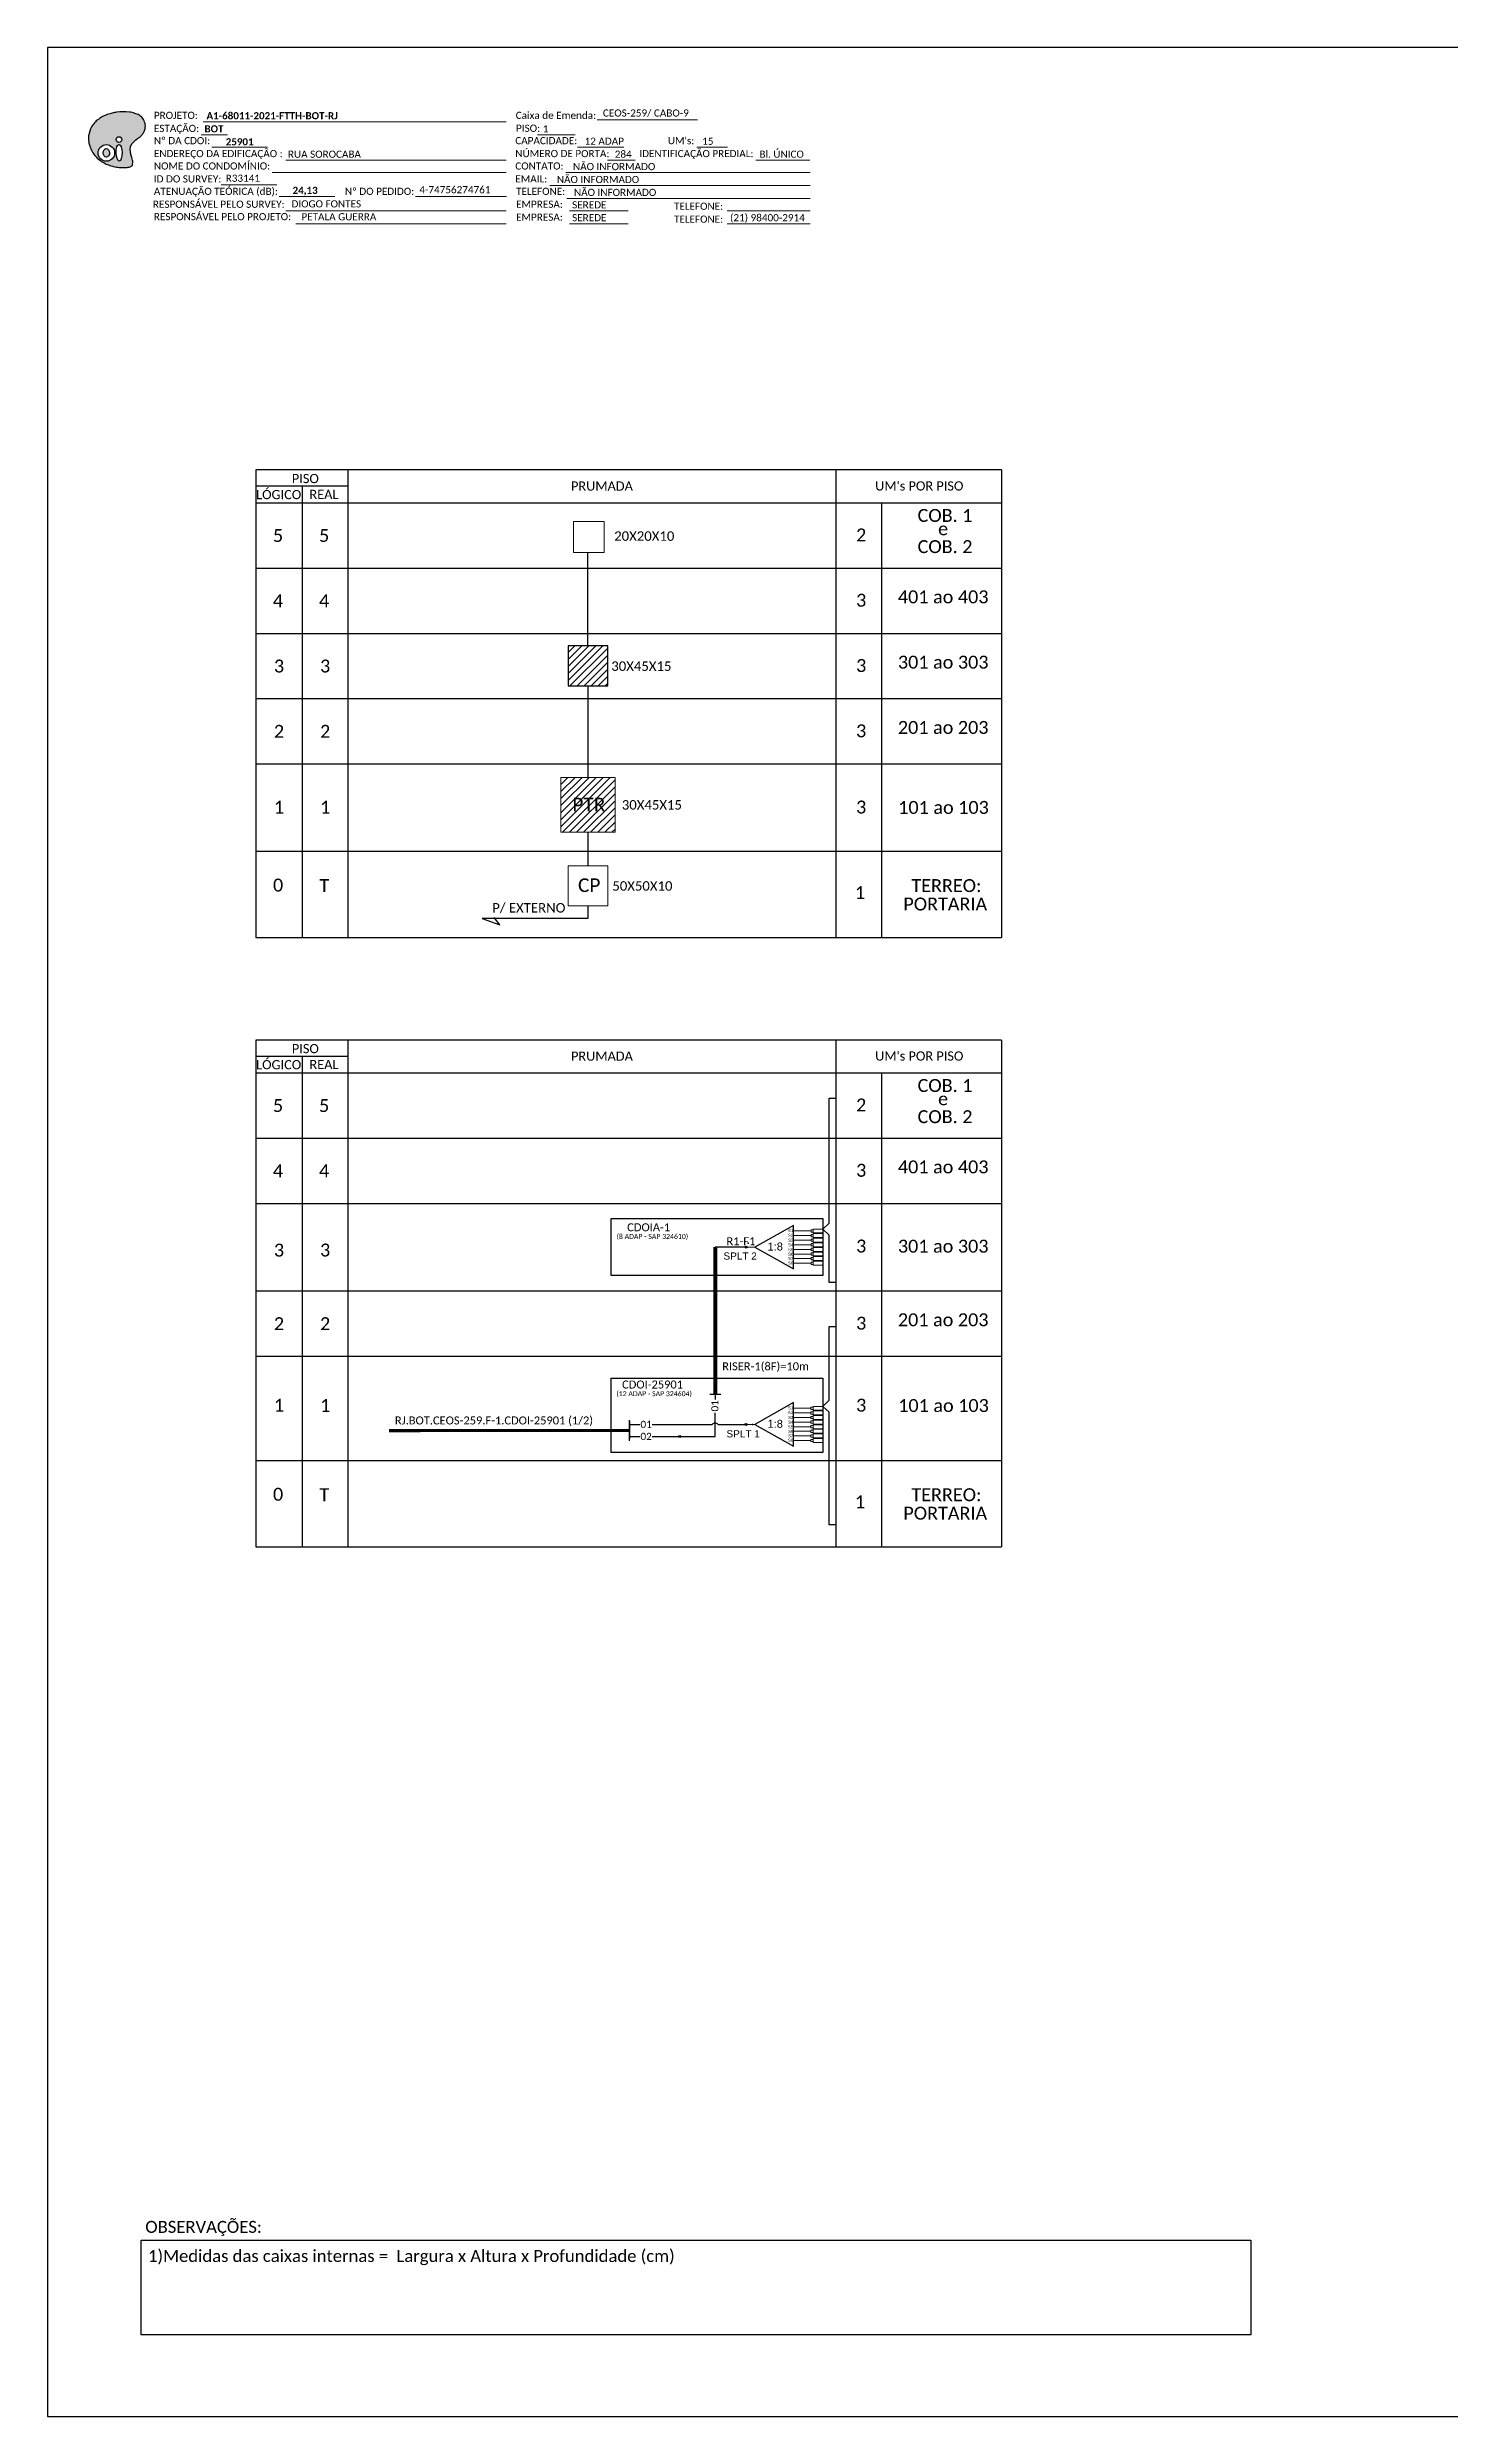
# Model space of a CAD drawing. Extents: x -4 to 837, y 1 to 595.
# Drawn here: x -4 to 348, y 1 to 595 of the extents above; entities that cross this region are included whole.
import ezdxf
from ezdxf.enums import TextEntityAlignment as Align

# ---------------------------------------------------------------- set-up
doc = ezdxf.new("R2010")
doc.units = 0
doc.styles.add('ARIAL', font='arial.ttf')
doc.styles.add('MtXpl_Calibri', font='calibri.ttf')
doc.styles.add('WMF-Calibri0', font='calibri.ttf')
doc.styles.add('WMF-Calibri1', font='calibrib.ttf')

# ---------------------------------------------------------------- blocks, each defined once
blk = doc.blocks.new('OI')
h = blk.add_hatch(color=40)
edge = h.paths.add_edge_path()
edge.add_spline(control_points=[(4.35, -0.67), (3.92, -0.99), (3.26, -1.5), (2.81, -2.59), (2.9, -3.5), (3.06, -4.27), (3.31, -4.85), (3.37, -5.39), (3.4, -5.88), (3.2, -6.4), (2.54, -6.61), (1.65, -6.63), (0.55, -6.67), (-0.56, -6.42), (-1.61, -6.14), (-2.77, -5.61), (-3.92, -4.77), (-4.89, -3.7), (-5.34, -2.65), (-5.6, -1.94), (-5.85, -0.96), (-5.71, 0.47), (-5.1, 2.02), (-4.14, 3.02), (-3.3, 3.61), (-2.37, 4.16), (-1.36, 4.44), (-0.56, 4.7), (0.79, 4.85), (2.24, 4.97), (3.79, 4.57), (4.67, 4.21), (5.44, 3.65), (5.76, 2.99), (6.03, 2.21), (6.01, 1.46), (5.72, 0.64), (5.31, 0.08), (4.88, -0.38), (4.51, -0.55), (4.35, -0.67)], knot_values=[0, 0, 0, 0, 1.60434, 2.417191, 3.427595, 4.282808, 4.776746, 5.304182, 5.888771, 6.258406, 6.858137, 7.79129, 8.986195, 10.124242, 11.187857, 12.242908, 13.953784, 15.414161, 16.515391, 17.349188, 17.675853, 19.552021, 21.515531, 22.568638, 23.63245, 24.621084, 25.782718, 26.745347, 27.142653, 29.870543, 31.004649, 31.921532, 32.709589, 33.801391, 34.042471, 35.192333, 35.971461, 36.628871, 37.254359, 37.836911, 37.836911, 37.836911, 37.836911], degree=3, periodic=0)
h.paths.add_polyline_path([(1.13, -0.87, -1), (-0.04, -0.87, -1)], flags=16)
edge = h.paths.add_edge_path(flags=16)
edge.add_ellipse((0.56, -3.59), major_axis=(-0.02, 1.71), ratio=0.361305, start_angle=0, end_angle=360)
h.paths.add_polyline_path([(-0.36, -3.62, -1), (-3.8, -3.62, -1)], flags=16)
edge = h.paths.add_edge_path(flags=0)
edge.add_ellipse((-2.08, -3.62), major_axis=(0, 0.885), ratio=0.758294, start_angle=0, end_angle=360)
at = {"color": 40}
for centre, radius in [((-2.08, -3.62), 1.72), ((0.54, -0.87), 0.587)]:
    blk.add_circle(centre, radius, dxfattribs=at)
blk.add_ellipse((-2.08, -3.62), major_axis=(0, 0.885), ratio=0.758294, start_param=-3.141592653589792, end_param=3.141592653589792, dxfattribs=at)
blk.add_ellipse((0.56, -3.59), major_axis=(-0.02, 1.71), ratio=0.361305, dxfattribs=at)
at = {"color": 40, "start_tangent": (-0.800898, -0.598801), "end_tangent": (-0.800898, -0.598801)}
blk.add_spline([(4.35, -0.67), (3.2, -1.78), (2.9, -2.54), (2.92, -3.55), (3.12, -4.38), (3.28, -4.85), (3.37, -5.37), (3.35, -5.95), (3.2, -6.29), (2.66, -6.55), (1.73, -6.63), (0.54, -6.62), (-0.58, -6.41), (-1.6, -6.11), (-2.56, -5.67), (-3.95, -4.67), (-4.89, -3.56), (-5.37, -2.56), (-5.64, -1.78), (-5.72, -1.46), (-5.63, 0.42), (-4.84, 2.22), (-4.13, 2.99), (-3.27, 3.62), (-2.4, 4.09), (-1.3, 4.47), (-0.37, 4.72), (0.02, 4.77), (2.75, 4.8), (3.85, 4.53), (4.69, 4.16), (5.31, 3.68), (5.85, 2.73), (5.93, 2.5), (5.94, 1.35), (5.67, 0.62), (5.29, 0.08), (4.84, -0.36), (4.35, -0.67)], degree=3, dxfattribs=at)
blk = doc.blocks.new('SPLT_1-8_SC-APC')
at = {"color": 1}
blk.add_lwpolyline([(-7.37, -2.1), (-17.04, -7.55), (-7.37, -13), (-7.37, -2.1)], dxfattribs=at)
at = {"color": 3, "lineweight": 0}
for points in [[(-2.99, -3.51), (-7.37, -3.51)], [(-7.37, -4.66), (-2.99, -4.66)], [(-7.37, -5.82), (-2.99, -5.82)], [(-2.41, -3.02), (-2.41, -4)], [(-2.41, -3.02), (0, -3.02)], [(-2.41, -4), (0, -4)], [(-2.41, -4.17), (-2.41, -5.16)], [(-2.41, -4.17), (0, -4.17)], [(-2.41, -5.16), (0, -5.16)], [(-2.41, -5.32), (-2.41, -6.31)], [(-2.41, -5.32), (0, -5.32)], [(-7.37, -6.97), (-2.99, -6.97)], [(-7.37, -8.12), (-2.99, -8.12)], [(-7.37, -9.28), (-2.99, -9.28)], [(-7.37, -10.43), (-2.99, -10.43)], [(-7.37, -11.58), (-2.99, -11.58)], [(-2.41, -6.31), (0, -6.31)], [(-2.41, -6.48), (-2.41, -7.46)], [(-2.41, -6.48), (0, -6.48)], [(-2.41, -7.46), (0, -7.46)], [(-2.41, -7.63), (-2.41, -8.62)], [(-2.41, -7.63), (0, -7.63)], [(-2.41, -8.62), (0, -8.62)], [(-2.41, -8.78), (-2.41, -9.77)], [(-2.41, -8.78), (0, -8.78)], [(-2.41, -9.77), (0, -9.77)], [(-2.41, -9.94), (-2.41, -10.92)], [(-2.41, -9.94), (0, -9.94)], [(-2.41, -10.92), (0, -10.92)], [(-2.41, -11.09), (-2.41, -12.08)], [(-2.41, -11.09), (0, -11.09)], [(-2.41, -12.08), (0, -12.08)]]:
    blk.add_lwpolyline(points, dxfattribs=at)
for points in [[(-2.99, -3.22), (-2.41, -3.22), (-2.41, -3.8), (-2.99, -3.8)], [(-2.99, -4.38), (-2.41, -4.38), (-2.41, -4.95), (-2.99, -4.95)], [(-2.99, -5.53), (-2.41, -5.53), (-2.41, -6.1), (-2.99, -6.1)], [(-2.99, -6.68), (-2.41, -6.68), (-2.41, -7.26), (-2.99, -7.26)], [(-2.99, -7.84), (-2.41, -7.84), (-2.41, -8.41), (-2.99, -8.41)], [(-2.99, -8.99), (-2.41, -8.99), (-2.41, -9.56), (-2.99, -9.56)], [(-2.99, -10.14), (-2.41, -10.14), (-2.41, -10.72), (-2.99, -10.72)], [(-2.99, -11.3), (-2.41, -11.3), (-2.41, -11.87), (-2.99, -11.87)]]:
    blk.add_lwpolyline(points, close=True, dxfattribs=at)
at = {"color": 1, "lineweight": 0}
blk.add_lwpolyline([(-17.04, -7.55), (-19.26, -7.55)], dxfattribs=at)
at = {"color": 1, "style": 'ARIAL'}
for s, height, p in [('S1', 0.75, (-8.74, -3.78)), ('S2', 0.75, (-8.74, -4.97)), ('S3', 0.75, (-8.74, -6.18)), ('1:8', 2, (-13.91, -8.4)), ('S4', 0.75, (-8.74, -7.36)), ('S5', 0.75, (-8.74, -8.57)), ('S6', 0.75, (-8.74, -9.69)), ('S7', 0.75, (-8.74, -10.78)), ('S8', 0.75, (-8.74, -11.9))]:
    blk.add_text(s, height=height, dxfattribs=at).set_placement(p)
blk = doc.blocks.new('SPLITTER_')
blk.add_point((0, 0))
at = {"style": 'ARIAL', "flags": 4}
blk.add_attdef('SPLT', (0, -3.26), '', height=1.5, dxfattribs=at)
blk = doc.blocks.new('SPLITTER FUTURO')
blk.add_point((0, 0))
at = {"style": 'ARIAL', "text_generation_flag": 6, "flags": 4}
for tag, p, height in [('SPLT', (-6.22, -4.1), 1.5), ('INSTAL.', (-6.25, -6.09), 1.25)]:
    blk.add_attdef(tag, p, '', height=height, rotation=180, dxfattribs=at)

msp = doc.modelspace()

# ---------------------------------------------------------------- hatches: boundary and pattern name
h = msp.add_hatch()
h.set_pattern_fill('ANSI31', color=1, scale=10, style=0)
h.set_pattern_definition([(45, (-488.4934, 47.5075), (-0.8838835, 0.8838835), [])])
h.paths.add_polyline_path([(126.79, 435.19), (136.7, 435.19), (136.7, 445.23), (126.79, 445.23)])
h.paths.add_polyline_path([(135.21, 435.82), (135.21, 440.97)], flags=16)
h = msp.add_hatch()
h.set_pattern_fill('ANSI31', color=1, scale=10, style=0)
h.set_pattern_definition([(45, (-486.6603, 14.505), (-0.8838835, 0.8838835), [])])
h.paths.add_polyline_path([(124.96, 398.47), (138.53, 398.47), (138.53, 412.23), (124.96, 412.23)])
h.paths.add_polyline_path([(126.96, 402.82), (137.04, 402.82), (137.04, 407.97), (126.96, 407.97)], flags=24)
h = msp.add_hatch(color=3)
h.dxf.hatch_style = 1
edge = h.paths.add_edge_path()
edge.add_arc((171.41, 294.48), 0.242, 0, 360)
h = msp.add_hatch(color=3)
h.dxf.hatch_style = 1
edge = h.paths.add_edge_path()
edge.add_arc((171.37, 250.02), 0.256, 0, 360)
h = msp.add_hatch(color=3)
h.dxf.hatch_style = 1
edge = h.paths.add_edge_path()
edge.add_arc((154.74, 246.98), 0.256, 0, 360)

# ---------------------------------------------------------------- linework, layer by layer
for p, q in [((837.17, 595.26), (-3.83, 595.26)), ((-3.83, 595.26), (-3.83, 1.26)), ((235.48, 489.32), (235.48, 372.09)), ((235.48, 346.39), (235.48, 219.36)), ((-3.83, 1.26), (837.17, 1.26))]:
    msp.add_line(p, q)
at = {"color": 5}
msp.add_line((171.41, 294.48), (163.68, 294.48), dxfattribs=at)
at = {"color": 1}
msp.add_line((142.17, 250.95), (142.17, 246.37), dxfattribs=at)
at = {"color": 7, "lineweight": 0}
for points in [[(35.28, 576.58), (111.25, 576.58)], [(134.09, 577.07), (159.22, 577.07)], [(34.76, 573.3), (41.31, 573.3)], [(119.05, 573.34), (128.53, 573.34)], [(37.42, 570.23), (51.37, 570.23)], [(55.99, 566.99), (111.25, 566.99)], [(129.1, 570.23), (140.71, 570.23)], [(136.68, 566.99), (143.62, 566.99)], [(159.04, 570.23), (166.7, 570.23)], [(173.85, 566.99), (187.41, 566.99)], [(39.74, 560.82), (53.69, 560.82)], [(52.58, 563.88), (111.25, 563.88)], [(122.17, 560.64), (187.44, 560.64)], [(126.21, 563.88), (187.44, 563.88)], [(54.28, 557.85), (68.22, 557.85)], [(55.99, 554.29), (111.25, 554.29)], [(88.51, 557.85), (111.27, 557.85)], [(126.46, 557.41), (187.44, 557.41)], [(127.07, 554.29), (141.86, 554.29)], [(166.67, 554.29), (187.44, 554.29)], [(58.48, 551.06), (111.25, 551.06)], [(127.07, 551.06), (141.86, 551.06)], [(166.67, 551.06), (187.44, 551.06)]]:
    msp.add_lwpolyline(points, dxfattribs=at)
at = {"color": 0}
for points in [[(235.48, 489.32), (48.47, 489.32)], [(71.61, 485.21), (48.47, 485.21)], [(235.48, 346.39), (48.47, 346.39)], [(71.61, 342.28), (48.47, 342.28)]]:
    msp.add_lwpolyline(points, dxfattribs=at)
for points in [[(48.47, 489.32), (48.47, 372.09), (235.48, 372.09)], [(71.61, 372.09), (71.61, 489.32)], [(193.89, 489.32), (193.89, 372.09)], [(60.04, 485.21), (60.04, 372.09)], [(48.47, 481.09), (235.48, 481.09)], [(205.46, 372.09), (205.46, 481.09)], [(48.47, 464.72), (235.48, 464.72)], [(48.47, 448.35), (235.48, 448.35)], [(48.47, 431.98), (235.48, 431.98)], [(48.47, 415.61), (235.48, 415.61)], [(48.47, 393.72), (235.48, 393.72)], [(48.47, 346.39), (48.47, 219.36), (235.48, 219.36)], [(71.61, 219.36), (71.61, 346.39)], [(193.89, 346.39), (193.89, 219.36)], [(60.04, 342.28), (60.04, 219.36)], [(48.47, 338.17), (235.48, 338.17)], [(205.46, 219.36), (205.46, 338.17)], [(48.47, 321.8), (235.48, 321.8)], [(48.47, 305.43), (235.48, 305.43)], [(48.47, 283.47), (235.48, 283.47)], [(48.47, 267.1), (235.48, 267.1)], [(48.47, 240.99), (235.48, 240.99)]]:
    msp.add_lwpolyline(points)
at = {"lineweight": 0}
for points in [[(135.78, 476.36), (128.12, 476.36), (128.12, 468.59), (135.78, 468.59)], [(136.7, 390.1), (126.79, 390.1), (126.79, 380.06), (136.7, 380.06)]]:
    msp.add_lwpolyline(points, close=True, dxfattribs=at)
at = {"color": 3}
for points in [[(131.75, 445.23), (131.75, 468.59)], [(131.74, 435.19), (131.75, 412.23)], [(131.75, 398.47), (131.75, 390.1)], [(193.89, 285.59), (192.24, 285.59), (192.23, 297.5), (190.67, 299.01), (192.23, 300.51), (192.23, 331.78), (193.89, 331.78)], [(193.89, 224.85), (192.23, 224.85), (192.23, 253.05), (190.66, 254.55), (192.23, 256.06), (192.23, 274.55), (193.88, 274.55)], [(142.17, 250.02), (144.77, 250.02)], [(147.84, 250.02), (157.12, 250.02)], [(157.12, 250.02), (162.85, 250.02)], [(164.41, 250.02), (171.37, 250.02)]]:
    msp.add_lwpolyline(points, dxfattribs=at)
at = {"color": 1}
for points in [[(136.7, 445.23), (126.79, 445.23), (126.79, 435.19), (136.7, 435.19)], [(137.54, 301.64), (190.67, 301.64), (190.67, 287.32), (137.54, 287.32)], [(137.54, 261.62), (190.66, 261.62), (190.66, 242.96), (137.54, 242.96)]]:
    msp.add_lwpolyline(points, close=True, dxfattribs=at)
at = {"color": 1, "lineweight": 0}
msp.add_lwpolyline([(124.96, 412.23), (138.53, 412.23), (138.53, 398.47), (124.96, 398.47)], close=True, dxfattribs=at)
at = {"color": 1}
for points in [[(131.75, 380.06), (131.75, 376.86), (105.21, 376.86)], [(105.21, 376.86), (109.62, 375.27)], [(109.62, 375.27), (108.22, 377.1)], [(142.17, 245.9), (142.17, 251.11)]]:
    msp.add_lwpolyline(points, dxfattribs=at)
at = {"color": 5, "const_width": 1}
msp.add_lwpolyline([(163.68, 294.48), (163.68, 257.58)], dxfattribs=at)
at = {"color": 5}
for points in [[(162.28, 257.58), (165.07, 257.58)], [(163.63, 257.58), (163.63, 256.26)], [(154.74, 246.98), (163.63, 246.99), (163.63, 252.91)]]:
    msp.add_lwpolyline(points, dxfattribs=at)
at = {"color": 1}
msp.add_lwpolyline([(81.81, 248.47, 0.8, 0.8, 0), (142.17, 248.5, 0.8, 0.8, 0)], format="xyseb", dxfattribs=at)
at = {"color": 2}
for points in [[(142.17, 246.99), (144.77, 246.99)], [(147.84, 246.98), (154.74, 246.98)]]:
    msp.add_lwpolyline(points, dxfattribs=at)
at = {"color": 0}
msp.add_lwpolyline([(19.73, 45.46), (297.98, 45.46), (297.98, 21.75), (19.73, 21.75)], close=True, dxfattribs=at)
at = {"color": 3}
for centre, radius in [((171.41, 294.48), 0.242), ((171.37, 250.02), 0.256), ((154.74, 246.98), 0.256)]:
    msp.add_circle(centre, radius, dxfattribs=at)
msp.add_arc((163.63, 249.28), 1.08, 43.74027, 136.25973, dxfattribs=at)

# ---------------------------------------------------------------- block references
at = {"color": 7, "xscale": 1.213923925163967, "yscale": 1.213923925163967, "zscale": 1.213923925163967, "rotation": 0.1532896023949059}
msp.add_blockref('OI', (13.47, 573.2), dxfattribs=at)
at = {"color": 3}
for p in [(190.67, 302.02), (190.66, 257.57)]:
    msp.add_blockref('SPLT_1-8_SC-APC', p, dxfattribs=at)
ref = msp.add_blockref('SPLITTER FUTURO', (171.96, 295.43))
ref.add_attrib('SPLT', 'SPLT 2', (165.74, 291.34), dxfattribs={"height": 1.79, "rotation": 180, "style": 'ARIAL', "text_generation_flag": 6})
at = {"color": 7}
ref = msp.add_blockref('SPLITTER_', (173.02, 250.02), dxfattribs=dict(at, xscale=-1))
ref.add_attrib('SPLT', 'SPLT 1', (166.49, 246.76), dxfattribs={"height": 1.79, "style": 'ARIAL'})

# ---------------------------------------------------------------- texts
at = {"color": 7, "lineweight": 0, "style": 'WMF-Calibri0'}
for s, height, p in [('PROJETO:', 1.793, (22.88, 577.33)), ('ESTAÇÃO:', 1.793, (22.88, 574.05)), ('Caixa de Emenda:', 1.7927, (113.63, 577.33)), ('Nº DA CDOI:', 1.7927, (22.88, 570.98)), ('CAPACIDADE:', 1.7927, (113.52, 570.98)), ('PISO:', 1.793, (113.7, 574.09)), ("UM's:", 1.793, (151.77, 570.98)), ('ENDEREÇO DA EDIFICAÇÃO :', 1.7927, (22.88, 567.74)), ('NOME DO CONDOMÍNIO:', 1.7927, (22.88, 564.63)), ('CONTATO:', 1.793, (113.52, 564.63)), ('NÚMERO DE PORTA:', 1.7927, (113.52, 567.74)), ('IDENTIFICAÇÃO PREDIAL:', 1.7927, (144.61, 567.74)), ('ATENUAÇÃO TEÓRICA (dB):', 1.7927, (22.88, 558.28)), ('ID DO SURVEY:', 1.7927, (22.88, 561.39)), ('Nº DO PEDIDO:', 1.7927, (70.8, 558.28)), ('EMAIL:', 1.793, (113.52, 561.39)), ('TELEFONE:', 1.793, (113.71, 558.28)), ('RESPONSÁVEL PELO SURVEY:', 1.7927, (22.63, 555.04)), ('RESPONSÁVEL PELO PROJETO:', 1.7927, (22.88, 551.93)), ('EMPRESA:', 1.793, (113.71, 555.04)), ('EMPRESA:', 1.793, (113.71, 551.8)), ('TELEFONE:', 1.793, (153.31, 554.54)), ('TELEFONE:', 1.793, (153.31, 551.3))]:
    msp.add_text(s, height=height, dxfattribs=at).set_placement(p)
at = {"color": 7}
for s, height, style, p in [('A1-68011-2021-FTTH-BOT-RJ', 1.7927, 'WMF-Calibri1', (36.07, 577.23)), ('CEOS-259/ CABO-9', 1.7927, 'WMF-Calibri0', (135.49, 577.91)), ('BOT', 1.793, 'WMF-Calibri1', (35.56, 573.95)), ('1', 1.79, 'WMF-Calibri0', (120.4, 573.94)), (' 12 ADAP', 1.793, 'WMF-Calibri0', (130.27, 570.85)), ('15', 1.793, 'WMF-Calibri0', (160.39, 570.83)), ('RUA SOROCABA', 1.7927, 'WMF-Calibri0', (56.5, 567.58)), ('NÃO INFORMADO', 1.7927, 'WMF-Calibri0', (127.99, 564.48)), ('284', 1.793, 'WMF-Calibri0', (138.46, 567.59)), ('Bl. ÚNICO', 1.793, 'WMF-Calibri0', (174.74, 567.59)), ('R33141', 1.793, 'WMF-Calibri0', (40.9, 561.56)), ('24,13', 1.793, 'WMF-Calibri1', (57.65, 558.52)), ('4-74756274761', 1.7927, 'WMF-Calibri0', (89.45, 558.69)), ('NÃO INFORMADO', 1.7927, 'WMF-Calibri0', (123.95, 561.24)), ('NÃO INFORMADO', 1.7927, 'WMF-Calibri0', (128.24, 558.01)), ('DIOGO FONTES', 1.7927, 'WMF-Calibri0', (57.39, 555.13)), ('PETALA GUERRA', 1.7927, 'WMF-Calibri0', (59.88, 551.9)), ('SEREDE', 1.793, 'WMF-Calibri0', (127.77, 554.89)), ('SEREDE', 1.793, 'WMF-Calibri0', (127.77, 551.66)), ('(21) 98400-2914', 1.7927, 'WMF-Calibri0', (167.37, 551.66)), ('COB. 1', 3.24, 'WMF-Calibri0', (214.41, 476.29)), ('e', 3.24, 'WMF-Calibri0', (219.54, 472.95)), ('20X20X10', 2.373, 'WMF-Calibri0', (138.32, 471.55)), ('COB. 2', 3.24, 'WMF-Calibri0', (214.41, 468.47)), ('401 ao 403', 3.24, 'WMF-Calibri0', (209.47, 455.88)), ('30X45X15', 2.373, 'WMF-Calibri0', (137.59, 438.94)), ('301 ao 303', 3.24, 'WMF-Calibri0', (209.47, 439.51)), ('201 ao 203', 3.24, 'WMF-Calibri0', (209.47, 423.14)), ('PTR', 3.433, 'WMF-Calibri0', (127.82, 403.7)), ('30X45X15', 2.373, 'WMF-Calibri0', (140.23, 404.16)), ('101 ao 103', 3.24, 'WMF-Calibri0', (209.55, 403.09)), ('CP', 3.433, 'WMF-Calibri0', (129.25, 383.49)), ('50X50X10', 2.373, 'WMF-Calibri0', (137.85, 383.83)), ('TERREO:', 3.24, 'WMF-Calibri0', (212.85, 383.49)), ('P/ EXTERNO', 2.373, 'WMF-Calibri0', (107.73, 378.35)), ('PORTARIA', 3.24, 'WMF-Calibri0', (210.84, 378.87)), ('COB. 1', 3.24, 'WMF-Calibri0', (214.41, 333.37)), ('COB. 2', 3.24, 'WMF-Calibri0', (214.41, 325.55)), ('e', 3.24, 'WMF-Calibri0', (219.54, 330.03)), ('401 ao 403', 3.24, 'WMF-Calibri0', (209.47, 312.96)), ('301 ao 303', 3.24, 'WMF-Calibri0', (209.47, 293.08)), ('201 ao 203', 3.24, 'WMF-Calibri0', (209.47, 274.63)), ('101 ao 103', 3.24, 'WMF-Calibri0', (209.55, 253.13)), ('TERREO:', 3.24, 'WMF-Calibri0', (212.85, 230.77)), ('PORTARIA', 3.24, 'WMF-Calibri0', (210.84, 226.14))]:
    msp.add_text(s, height=height, dxfattribs=dict(at, style=style)).set_placement(p)
at = {"color": 7, "style": 'WMF-Calibri1'}
msp.add_text('25901', height=1.793, dxfattribs=at).set_placement((44.39, 570.69), align=Align.CENTER)
at = {"color": 0, "style": 'WMF-Calibri0'}
for s, p in [('     PISO', (53.43, 486.01)), ('  LÓGICO', (46.89, 481.99)), ('    REAL', (58.65, 482.04)), ('PRUMADA', (127.49, 484.13)), ("UM's POR PISO", (203.77, 484.16)), ('     PISO', (53.43, 343.09)), ('  LÓGICO', (46.89, 339.06)), ('    REAL', (58.65, 339.12)), ('PRUMADA', (127.49, 341.21)), ("UM's POR PISO", (203.77, 341.23))]:
    msp.add_text(s, height=2.3, dxfattribs=at).set_placement(p)
at = {"color": 1, "style": 'WMF-Calibri0'}
for s, p in [('(8 ADAP - SAP 324610)', (147.89, 296.52)), ('(12 ADAP - SAP 324604)', (148.34, 257.1))]:
    msp.add_text(s, height=1.25, dxfattribs=at).set_placement(p, align=Align.CENTER)
for s, p in [('CDOIA-1', (141.58, 298.44)), ('CDOI-25901', (140.3, 259.02)), ('RJ.BOT.CEOS-259.F-1.CDOI-25901 (1/2)', (83.33, 250.01))]:
    msp.add_text(s, height=2, dxfattribs=at).set_placement(p)
at = {"color": 5, "style": 'WMF-Calibri0'}
for s, p in [('R1-F1', (166.47, 294.95)), ('RISER-1(8F)=10m', (165.4, 263.59))]:
    msp.add_text(s, height=2, dxfattribs=at).set_placement(p)
at = {"color": 7, "style": 'WMF-Calibri0'}
msp.add_text('01', height=1.793, rotation=90.16879, dxfattribs=at).set_placement((163.56, 254.68), align=Align.MIDDLE_CENTER)
for s, p in [('01', (146.33, 250.02)), ('02', (146.33, 247.01))]:
    msp.add_text(s, height=1.793, dxfattribs=at).set_placement(p, align=Align.MIDDLE_CENTER)
for s, style, p in [('OBSERVAÇÕES:', 'WMF-Calibri0', (20.72, 47.33)), ('1)Medidas das caixas internas =  Largura x Altura x Profundidade (cm)', 'MtXpl_Calibri', (21.4, 40.03))]:
    msp.add_text(s, height=3, dxfattribs=dict(style=style)).set_placement(p)
for tag, flags, p in [('5', 4, (54.01, 472.89)), ('5', 4, (65.58, 472.89)), ('2', 4, (200.26, 473.02)), ('4', 4, (54.01, 456.52)), ('4', 4, (65.58, 456.52)), ('3', 4, (200.26, 456.65)), ('3', 4, (54.26, 440.15)), ('3', 4, (65.83, 440.16)), ('3', 4, (200.26, 440.28)), ('2', 4, (54.26, 423.78)), ('2', 4, (65.83, 423.78)), ('3', 4, (200.26, 423.91)), ('1', 4, (54.26, 404.79)), ('1', 4, (65.83, 404.74)), ('3', 4, (200.26, 404.8)), ('0', 4, (54.03, 385.24)), ('T', 12, (65.61, 385.12)), ('1', 4, (199.96, 383.36)), ('5', 4, (54.01, 329.97)), ('5', 4, (65.58, 329.97)), ('2', 4, (200.26, 330.1)), ('4', 4, (54.01, 313.6)), ('4', 4, (65.58, 313.6)), ('3', 4, (200.26, 313.73)), ('3', 4, (54.26, 293.72)), ('3', 4, (65.83, 293.74)), ('3', 4, (200.26, 294.74)), ('2', 4, (54.26, 275.27)), ('2', 4, (65.83, 275.27)), ('3', 4, (200.26, 275.4)), ('1', 4, (54.26, 254.83)), ('1', 4, (65.83, 254.78)), ('3', 4, (200.26, 254.84)), ('0', 4, (54.03, 232.51)), ('T', 12, (65.61, 232.39)), ('1', 4, (199.96, 230.63))]:
    msp.add_attdef(tag, text='XX', height=3.24, dxfattribs=dict(at, flags=flags)).set_placement(p, align=Align.MIDDLE_CENTER)

doc.saveas('drawing.dxf')
